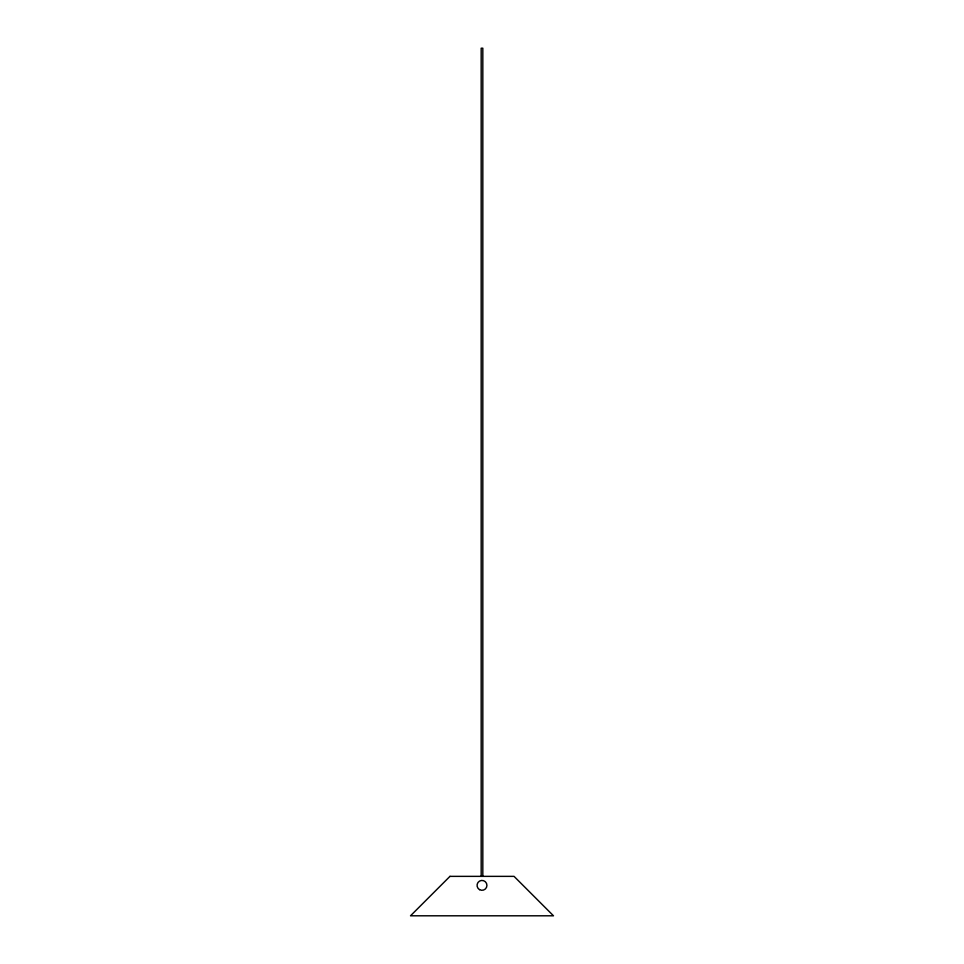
<?xml version="1.0" encoding="UTF-8"?>
<svg xmlns="http://www.w3.org/2000/svg" width="964" height="964" viewBox="0 0 964 964"><rect width="100%" height="100%" fill="white"/><g stroke="black" fill="none" stroke-linecap="round" stroke-linejoin="round"><path stroke-width="1.45" d="M482.819 876.36L482.819 48.2L481.181 48.2L481.181 876.36M449.959 876.36L410.519 915.8L553.481 915.8L514.041 876.36L449.959 876.36M479.53 889.639A4.928 4.928 0 0 0 486.928 885.374A4.928 4.928 0 0 0 479.53 881.096A4.928 4.928 0 0 0 479.53 889.639"/></g></svg>
